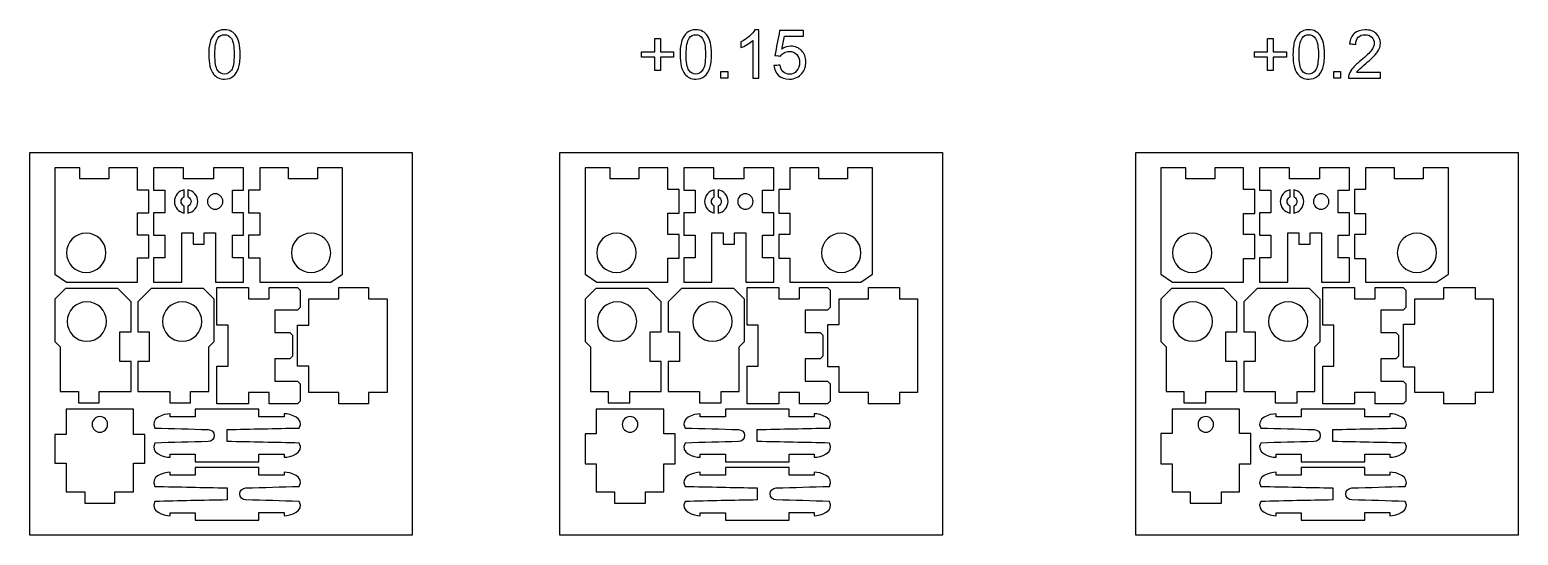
# Model space of a CAD drawing. Extents: x 7 to 396, y 6 to 138.
import ezdxf

# ---------------------------------------------------------------- set-up
doc = ezdxf.new("R2010")
doc.units = 0
doc.header["$MEASUREMENT"] = 0
doc.layers.add('DEFAULT', color=7, linetype='CONTINUOUS')

msp = doc.modelspace()

# ---------------------------------------------------------------- linework, layer by layer
at = {"layer": 'DEFAULT', "color": 7}
for points in [[(170.09, 127.32), (170.09, 130.78), (166.65, 130.78), (166.65, 132.22), (170.09, 132.22), (170.09, 135.66), (171.55, 135.66), (171.55, 132.22), (174.99, 132.22), (174.99, 130.78), (171.55, 130.78), (171.55, 127.32)], [(330.31, 127.32), (330.31, 130.78), (326.87, 130.78), (326.87, 132.22), (330.31, 132.22), (330.31, 135.66), (331.78, 135.66), (331.78, 132.22), (335.21, 132.22), (335.21, 130.78), (331.78, 130.78), (331.78, 127.32)], [(187.38, 127.04), (189.15, 127.04), (189.15, 125.27), (187.38, 125.27)], [(347.61, 127.04), (349.37, 127.04), (349.37, 125.27), (347.61, 125.27)]]:
    msp.add_lwpolyline(points, close=True, dxfattribs=at)
at = {"layer": 'DEFAULT', "color": 1}
for points in [[(106.7, 5.83), (6.7, 5.83), (6.7, 105.83), (106.7, 105.83)], [(245.31, 5.83), (145.31, 5.83), (145.31, 105.83), (245.31, 105.83)], [(395.81, 5.83), (295.81, 5.83), (295.81, 105.83), (395.81, 105.83)], [(37.82, 90.13), (37.82, 96.01), (34.88, 96.01), (34.88, 101.89), (27.35, 101.89), (27.35, 98.95), (19.82, 98.95), (19.82, 101.89), (13.26, 101.89), (13.26, 74.08), (16.32, 72), (34.88, 72), (34.88, 78.37), (37.82, 78.37), (37.82, 84.25), (34.88, 84.25), (34.88, 90.13)], [(62.61, 96.01), (62.61, 101.89), (54.77, 101.89), (54.77, 98.95), (46.93, 98.95), (46.93, 101.89), (39.09, 101.89), (39.09, 96.01), (42.03, 96.01), (42.03, 90.13), (39.09, 90.13), (39.09, 84.25), (42.03, 84.25), (42.03, 78.37), (39.09, 78.37), (39.09, 72), (46.44, 72), (46.44, 84.89), (49.38, 84.89), (49.38, 81.95), (52.32, 81.95), (52.32, 84.89), (55.26, 84.89), (55.26, 72), (62.61, 72), (62.61, 78.37), (59.67, 78.37), (59.67, 84.25), (62.61, 84.25), (62.61, 90.13), (59.67, 90.13), (59.67, 96.01)], [(66.82, 90.13), (66.82, 84.25), (63.88, 84.25), (63.88, 78.37), (66.82, 78.37), (66.82, 72), (85.38, 72), (88.44, 74.08), (88.44, 101.89), (81.88, 101.89), (81.88, 98.95), (74.35, 98.95), (74.35, 101.89), (66.82, 101.89), (66.82, 96.01), (63.88, 96.01), (63.88, 90.13)], [(176.43, 89.98), (176.43, 96.16), (173.49, 96.16), (173.49, 101.89), (165.96, 101.89), (165.96, 98.95), (158.43, 98.95), (158.43, 101.89), (151.87, 101.89), (151.87, 74.08), (154.93, 72), (173.49, 72), (173.49, 78.22), (176.43, 78.22), (176.43, 84.4), (173.49, 84.4), (173.49, 89.98)], [(201.22, 96.01), (201.22, 101.89), (193.38, 101.89), (193.38, 98.95), (185.54, 98.95), (185.54, 101.89), (177.7, 101.89), (177.7, 96.01), (180.64, 96.01), (180.64, 90.13), (177.7, 90.13), (177.7, 84.25), (180.64, 84.25), (180.64, 78.37), (177.7, 78.37), (177.7, 72), (185.05, 72), (185.05, 84.89), (187.99, 84.89), (187.99, 81.95), (190.93, 81.95), (190.93, 84.89), (193.87, 84.89), (193.87, 72), (201.22, 72), (201.22, 78.37), (198.28, 78.37), (198.28, 84.25), (201.22, 84.25), (201.22, 90.13), (198.28, 90.13), (198.28, 96.01)], [(205.43, 89.98), (205.43, 84.4), (202.49, 84.4), (202.49, 78.22), (205.43, 78.22), (205.43, 72), (223.99, 72), (227.05, 74.08), (227.05, 101.89), (220.49, 101.89), (220.49, 98.95), (212.96, 98.95), (212.96, 101.89), (205.43, 101.89), (205.43, 96.16), (202.49, 96.16), (202.49, 89.98)], [(326.93, 89.93), (326.93, 96.21), (323.99, 96.21), (323.99, 101.89), (316.46, 101.89), (316.46, 98.95), (308.93, 98.95), (308.93, 101.89), (302.37, 101.89), (302.37, 74.08), (305.43, 72), (323.99, 72), (323.99, 78.17), (326.93, 78.17), (326.93, 84.45), (323.99, 84.45), (323.99, 89.93)], [(351.72, 96.01), (351.72, 101.89), (343.88, 101.89), (343.88, 98.95), (336.04, 98.95), (336.04, 101.89), (328.2, 101.89), (328.2, 96.01), (331.14, 96.01), (331.14, 90.13), (328.2, 90.13), (328.2, 84.25), (331.14, 84.25), (331.14, 78.37), (328.2, 78.37), (328.2, 72), (335.55, 72), (335.55, 84.89), (338.49, 84.89), (338.49, 81.95), (341.43, 81.95), (341.43, 84.89), (344.37, 84.89), (344.37, 72), (351.72, 72), (351.72, 78.37), (348.78, 78.37), (348.78, 84.25), (351.72, 84.25), (351.72, 90.13), (348.78, 90.13), (348.78, 96.01)], [(355.93, 89.93), (355.93, 84.45), (352.99, 84.45), (352.99, 78.17), (355.93, 78.17), (355.93, 72), (374.49, 72), (377.55, 74.08), (377.55, 101.89), (370.99, 101.89), (370.99, 98.95), (363.46, 98.95), (363.46, 101.89), (355.93, 101.89), (355.93, 96.21), (352.99, 96.21), (352.99, 89.93)], [(19.46, 40.47), (24.85, 40.47), (24.85, 43.41), (33.18, 43.41), (33.18, 51.22), (30.25, 51.22), (30.25, 59.02), (33.18, 59.02), (33.18, 66.82), (29.72, 70.28), (16.03, 70.28), (13.26, 67.51), (13.26, 56.5), (14.65, 55.11), (14.65, 43.41), (19.46, 43.41)], [(48.71, 43.41), (53.52, 43.41), (53.52, 55.11), (54.9, 56.5), (54.9, 67.51), (52.14, 70.28), (38.45, 70.28), (34.98, 66.82), (34.98, 59.02), (37.92, 59.02), (37.92, 51.22), (34.98, 51.22), (34.98, 43.41), (43.32, 43.41), (43.32, 40.47), (48.71, 40.47)], [(69.31, 43.12), (63.92, 43.12), (63.92, 40.18), (55.59, 40.18), (55.59, 49.98), (58.53, 49.98), (58.53, 60.76), (55.59, 60.76), (55.59, 70.56), (63.92, 70.56), (63.92, 67.62), (69.31, 67.62), (69.31, 70.56), (76.66, 70.56), (77.35, 69.87), (77.35, 65.38), (76.66, 64.68), (70.78, 64.68), (70.78, 58.8), (74.7, 58.8), (75.39, 58.11), (75.39, 52.63), (74.7, 51.94), (70.78, 51.94), (70.78, 46.06), (76.66, 46.06), (77.35, 45.37), (77.35, 40.88), (76.66, 40.18), (69.31, 40.18)], [(87.48, 70.56), (95.28, 70.56), (95.28, 67.62), (100.14, 67.62), (100.14, 43.12), (95.28, 43.12), (95.28, 40.19), (87.48, 40.19), (87.48, 43.12), (79.67, 43.12), (79.67, 49.99), (76.73, 49.99), (76.73, 60.77), (79.67, 60.77), (79.67, 67.62), (87.48, 67.62)], [(157.92, 40.47), (163.61, 40.47), (163.61, 43.41), (171.8, 43.41), (171.8, 51.22), (168.86, 51.22), (168.86, 59.02), (171.8, 59.02), (171.8, 66.82), (168.33, 70.28), (154.64, 70.28), (151.87, 67.51), (151.87, 56.5), (153.26, 55.11), (153.26, 43.41), (157.92, 43.41)], [(187.47, 43.41), (192.13, 43.41), (192.13, 55.11), (193.52, 56.5), (193.52, 67.51), (190.75, 70.28), (177.06, 70.28), (173.59, 66.82), (173.59, 59.02), (176.53, 59.02), (176.53, 51.22), (173.59, 51.22), (173.59, 43.41), (181.78, 43.41), (181.78, 40.47), (187.47, 40.47)], [(207.92, 43.12), (202.53, 43.12), (202.53, 40.18), (194.2, 40.18), (194.2, 49.98), (197.14, 49.98), (197.14, 60.76), (194.2, 60.76), (194.2, 70.56), (202.53, 70.56), (202.53, 67.62), (207.92, 67.62), (207.92, 70.56), (215.27, 70.56), (215.96, 69.87), (215.96, 65.38), (215.27, 64.68), (209.39, 64.68), (209.39, 58.8), (213.31, 58.8), (214, 58.11), (214, 52.63), (213.31, 51.94), (209.39, 51.94), (209.39, 46.06), (215.27, 46.06), (215.96, 45.37), (215.96, 40.88), (215.27, 40.18), (207.92, 40.18)], [(225.94, 70.56), (234.04, 70.56), (234.04, 67.62), (238.75, 67.62), (238.75, 43.12), (234.04, 43.12), (234.04, 40.18), (225.94, 40.18), (225.94, 43.12), (218.28, 43.12), (218.28, 49.83), (215.34, 49.83), (215.34, 60.91), (218.28, 60.91), (218.28, 67.62), (225.94, 67.62)], [(308.37, 40.47), (314.16, 40.47), (314.16, 43.41), (322.29, 43.41), (322.29, 51.22), (319.36, 51.22), (319.36, 59.02), (322.29, 59.02), (322.29, 66.82), (318.83, 70.28), (305.14, 70.28), (302.37, 67.51), (302.37, 56.5), (303.76, 55.11), (303.76, 43.41), (308.37, 43.41)], [(338.02, 43.41), (342.63, 43.41), (342.63, 55.11), (344.02, 56.5), (344.02, 67.51), (341.25, 70.28), (327.56, 70.28), (324.09, 66.82), (324.09, 59.02), (327.03, 59.02), (327.03, 51.22), (324.09, 51.22), (324.09, 43.41), (332.23, 43.41), (332.23, 40.47), (338.02, 40.47)], [(358.42, 43.12), (353.03, 43.12), (353.03, 40.18), (344.7, 40.18), (344.7, 49.98), (347.64, 49.98), (347.64, 60.76), (344.7, 60.76), (344.7, 70.56), (353.03, 70.56), (353.03, 67.62), (358.42, 67.62), (358.42, 70.56), (365.77, 70.56), (366.46, 69.87), (366.46, 65.38), (365.77, 64.68), (359.89, 64.68), (359.89, 58.8), (363.81, 58.8), (364.5, 58.11), (364.5, 52.63), (363.81, 51.94), (359.89, 51.94), (359.89, 46.06), (365.77, 46.06), (366.46, 45.37), (366.46, 40.88), (365.77, 40.18), (358.42, 40.18)], [(376.39, 70.56), (384.59, 70.56), (384.59, 67.62), (389.25, 67.62), (389.25, 43.12), (384.59, 43.12), (384.59, 40.19), (376.39, 40.19), (376.39, 43.12), (368.78, 43.12), (368.78, 49.79), (365.84, 49.79), (365.84, 60.97), (368.78, 60.97), (368.78, 67.62), (376.39, 67.62)], [(36.78, 32.19), (33.84, 32.19), (33.84, 38.75), (16.2, 38.75), (16.2, 32.19), (13.26, 32.19), (13.26, 24.66), (16.2, 24.66), (16.2, 17.13), (21.1, 17.13), (21.1, 14.19), (28.94, 14.19), (28.94, 17.13), (33.85, 17.13), (33.84, 24.66), (36.78, 24.66)], [(175.39, 32.34), (172.46, 32.34), (172.46, 38.75), (154.81, 38.75), (154.81, 32.34), (151.87, 32.34), (151.87, 24.51), (154.81, 24.51), (154.81, 17.13), (159.56, 17.13), (159.56, 14.19), (167.7, 14.19), (167.7, 17.13), (172.46, 17.13), (172.46, 24.51), (175.39, 24.51)], [(325.89, 32.39), (322.95, 32.39), (322.95, 38.75), (305.31, 38.75), (305.31, 32.39), (302.37, 32.39), (302.37, 24.46), (305.31, 24.46), (305.31, 17.13), (310.01, 17.13), (310.01, 14.19), (318.25, 14.19), (318.25, 17.13), (322.96, 17.13), (322.95, 24.46), (325.89, 24.46)]]:
    msp.add_lwpolyline(points, close=True, dxfattribs=at)
at = {"layer": 'DEFAULT', "color": 7}
for points, knots in [([(53.49, 131.5), (53.49, 132.99), (53.64, 134.2), (53.95, 135.11), (54.26, 136.02), (54.72, 136.72), (55.32, 137.21), (55.93, 137.7), (56.69, 137.95), (57.61, 137.95), (58.29, 137.95), (58.88, 137.82), (59.39, 137.54), (59.9, 137.27), (60.32, 136.88), (60.66, 136.36), (60.99, 135.85), (61.25, 135.22), (61.44, 134.49), (61.63, 133.75), (61.72, 132.75), (61.72, 131.5), (61.72, 130.02), (61.57, 128.82), (61.27, 127.91), (60.96, 127), (60.51, 126.3), (59.9, 125.8), (59.3, 125.31), (58.53, 125.06), (57.61, 125.06), (56.39, 125.06), (55.43, 125.49), (54.74, 126.37), (53.91, 127.42), (53.49, 129.13), (53.49, 131.5)], [1, 1, 1, 1, 2, 2, 2, 3, 3, 3, 4, 4, 4, 5, 5, 5, 6, 6, 6, 7, 7, 7, 8, 8, 8, 9, 9, 9, 10, 10, 10, 11, 11, 11, 12, 12, 12, 13, 13, 13, 13]), ([(55.08, 131.5), (55.08, 129.43), (55.33, 128.05), (55.81, 127.36), (56.3, 126.68), (56.9, 126.33), (57.61, 126.33), (58.32, 126.33), (58.92, 126.68), (59.4, 127.37), (59.89, 128.06), (60.13, 129.43), (60.13, 131.5), (60.13, 133.58), (59.89, 134.96), (59.4, 135.64), (58.92, 136.33), (58.31, 136.67), (57.59, 136.67), (56.88, 136.67), (56.31, 136.37), (55.89, 135.76), (55.35, 134.99), (55.08, 133.57), (55.08, 131.5)], [1, 1, 1, 1, 2, 2, 2, 3, 3, 3, 4, 4, 4, 5, 5, 5, 6, 6, 6, 7, 7, 7, 8, 8, 8, 9, 9, 9, 9]), ([(176.7, 131.5), (176.7, 132.99), (176.85, 134.2), (177.16, 135.11), (177.47, 136.02), (177.93, 136.72), (178.53, 137.21), (179.14, 137.7), (179.9, 137.95), (180.82, 137.95), (181.5, 137.95), (182.09, 137.82), (182.6, 137.54), (183.11, 137.27), (183.53, 136.88), (183.87, 136.36), (184.2, 135.85), (184.46, 135.22), (184.65, 134.49), (184.84, 133.75), (184.93, 132.75), (184.93, 131.5), (184.93, 130.02), (184.78, 128.82), (184.48, 127.91), (184.17, 127), (183.72, 126.3), (183.11, 125.8), (182.51, 125.31), (181.74, 125.06), (180.82, 125.06), (179.6, 125.06), (178.64, 125.49), (177.95, 126.37), (177.12, 127.42), (176.7, 129.13), (176.7, 131.5)], [1, 1, 1, 1, 2, 2, 2, 3, 3, 3, 4, 4, 4, 5, 5, 5, 6, 6, 6, 7, 7, 7, 8, 8, 8, 9, 9, 9, 10, 10, 10, 11, 11, 11, 12, 12, 12, 13, 13, 13, 13]), ([(178.29, 131.5), (178.29, 129.43), (178.54, 128.05), (179.02, 127.36), (179.51, 126.68), (180.11, 126.33), (180.82, 126.33), (181.53, 126.33), (182.13, 126.68), (182.61, 127.37), (183.1, 128.06), (183.34, 129.43), (183.34, 131.5), (183.34, 133.58), (183.1, 134.96), (182.61, 135.64), (182.13, 136.33), (181.52, 136.67), (180.8, 136.67), (180.09, 136.67), (179.52, 136.37), (179.1, 135.76), (178.56, 134.99), (178.29, 133.57), (178.29, 131.5)], [1, 1, 1, 1, 2, 2, 2, 3, 3, 3, 4, 4, 4, 5, 5, 5, 6, 6, 6, 7, 7, 7, 8, 8, 8, 9, 9, 9, 9]), ([(197.25, 125.27), (196.73, 125.27), (196.22, 125.27), (195.7, 125.27), (195.7, 128.57), (195.7, 131.86), (195.7, 135.15), (195.33, 134.8), (194.84, 134.44), (194.23, 134.08), (193.63, 133.73), (193.08, 133.46), (192.6, 133.28), (192.6, 133.78), (192.6, 134.28), (192.6, 134.78), (193.47, 135.19), (194.22, 135.68), (194.87, 136.26), (195.52, 136.84), (195.98, 137.41), (196.25, 137.95), (196.58, 137.95), (196.92, 137.95), (197.25, 137.95), (197.25, 133.73), (197.25, 129.5), (197.25, 125.27)], [35.938, 35.938, 35.938, 35.938, 40.333, 40.333, 40.333, 68.336, 68.336, 68.336, 69.336, 69.336, 69.336, 70.336, 70.336, 70.336, 74.584, 74.584, 74.584, 75.584, 75.584, 75.584, 76.584, 76.584, 76.584, 79.416, 79.416, 79.416, 115.354, 115.354, 115.354, 115.354]), ([(201.22, 128.58), (201.76, 128.63), (202.31, 128.67), (202.85, 128.72), (202.97, 127.93), (203.25, 127.33), (203.69, 126.93), (204.13, 126.53), (204.66, 126.33), (205.28, 126.33), (206.02, 126.33), (206.66, 126.61), (207.17, 127.18), (207.69, 127.74), (207.95, 128.49), (207.95, 129.42), (207.95, 130.3), (207.7, 131), (207.2, 131.51), (206.71, 132.02), (206.06, 132.28), (205.25, 132.28), (204.75, 132.28), (204.3, 132.16), (203.9, 131.94), (203.5, 131.71), (203.18, 131.41), (202.95, 131.05), (202.47, 131.12), (201.98, 131.18), (201.5, 131.24), (201.9, 133.4), (202.31, 135.57), (202.72, 137.73), (204.81, 137.73), (206.91, 137.73), (209, 137.73), (209, 137.23), (209, 136.74), (209, 136.25), (207.32, 136.25), (205.64, 136.25), (203.96, 136.25), (203.73, 135.12), (203.51, 133.98), (203.28, 132.85), (204.04, 133.38), (204.83, 133.65), (205.67, 133.65), (206.77, 133.65), (207.7, 133.26), (208.46, 132.5), (209.21, 131.74), (209.59, 130.75), (209.59, 129.55), (209.59, 128.41), (209.26, 127.42), (208.59, 126.59), (207.78, 125.57), (206.68, 125.06), (205.28, 125.06), (204.13, 125.06), (203.19, 125.38), (202.47, 126.02), (201.74, 126.67), (201.32, 127.52), (201.22, 128.58)], [0, 0, 0, 0, 4.630537, 4.630537, 4.630537, 5.630537, 5.630537, 5.630537, 6.630537, 6.630537, 6.630537, 7.630537, 7.630537, 7.630537, 8.630537, 8.630537, 8.630537, 9.630537, 9.630537, 9.630537, 10.630537, 10.630537, 10.630537, 11.630537, 11.630537, 11.630537, 12.630537, 12.630537, 12.630537, 16.791336, 16.791336, 16.791336, 35.499397, 35.499397, 35.499397, 53.297397, 53.297397, 53.297397, 57.496397, 57.496397, 57.496397, 71.778397, 71.778397, 71.778397, 81.589892, 81.589892, 81.589892, 82.589892, 82.589892, 82.589892, 83.589892, 83.589892, 83.589892, 84.589892, 84.589892, 84.589892, 85.589892, 85.589892, 85.589892, 86.589892, 86.589892, 86.589892, 87.589892, 87.589892, 87.589892, 88.589892, 88.589892, 88.589892, 88.589892]), ([(336.93, 131.5), (336.93, 132.99), (337.08, 134.2), (337.39, 135.11), (337.69, 136.02), (338.15, 136.72), (338.76, 137.21), (339.36, 137.7), (340.12, 137.95), (341.04, 137.95), (341.72, 137.95), (342.31, 137.82), (342.83, 137.54), (343.34, 137.27), (343.76, 136.88), (344.09, 136.36), (344.42, 135.85), (344.69, 135.22), (344.88, 134.49), (345.06, 133.75), (345.16, 132.75), (345.16, 131.5), (345.16, 130.02), (345.01, 128.82), (344.7, 127.91), (344.4, 127), (343.94, 126.3), (343.34, 125.8), (342.73, 125.31), (341.97, 125.06), (341.04, 125.06), (339.83, 125.06), (338.87, 125.49), (338.17, 126.37), (337.34, 127.42), (336.93, 129.13), (336.93, 131.5)], [1, 1, 1, 1, 2, 2, 2, 3, 3, 3, 4, 4, 4, 5, 5, 5, 6, 6, 6, 7, 7, 7, 8, 8, 8, 9, 9, 9, 10, 10, 10, 11, 11, 11, 12, 12, 12, 13, 13, 13, 13]), ([(338.52, 131.5), (338.52, 129.43), (338.76, 128.05), (339.25, 127.36), (339.73, 126.68), (340.33, 126.33), (341.04, 126.33), (341.75, 126.33), (342.35, 126.68), (342.84, 127.37), (343.32, 128.06), (343.57, 129.43), (343.57, 131.5), (343.57, 133.58), (343.32, 134.96), (342.84, 135.64), (342.35, 136.33), (341.75, 136.67), (341.03, 136.67), (340.31, 136.67), (339.75, 136.37), (339.32, 135.76), (338.79, 134.99), (338.52, 133.57), (338.52, 131.5)], [1, 1, 1, 1, 2, 2, 2, 3, 3, 3, 4, 4, 4, 5, 5, 5, 6, 6, 6, 7, 7, 7, 8, 8, 8, 9, 9, 9, 9]), ([(359.78, 126.76), (359.78, 126.27), (359.78, 125.77), (359.78, 125.27), (357, 125.27), (354.22, 125.27), (351.44, 125.27), (351.43, 125.65), (351.49, 126.01), (351.62, 126.35), (351.83, 126.92), (352.17, 127.48), (352.64, 128.03), (353.11, 128.58), (353.78, 129.22), (354.67, 129.94), (356.04, 131.07), (356.97, 131.96), (357.45, 132.62), (357.93, 133.27), (358.17, 133.9), (358.17, 134.48), (358.17, 135.1), (357.95, 135.61), (357.51, 136.04), (357.08, 136.46), (356.5, 136.67), (355.8, 136.67), (355.05, 136.67), (354.45, 136.44), (354, 136), (353.56, 135.55), (353.33, 134.93), (353.32, 134.14), (352.79, 134.19), (352.26, 134.25), (351.73, 134.3), (351.84, 135.49), (352.25, 136.39), (352.96, 137.02), (353.67, 137.64), (354.63, 137.95), (355.83, 137.95), (357.04, 137.95), (358, 137.62), (358.71, 136.94), (359.41, 136.27), (359.77, 135.44), (359.77, 134.45), (359.77, 133.94), (359.66, 133.44), (359.46, 132.96), (359.25, 132.47), (358.91, 131.95), (358.43, 131.42), (357.95, 130.87), (357.15, 130.13), (356.04, 129.19), (355.11, 128.41), (354.51, 127.88), (354.25, 127.6), (353.98, 127.33), (353.76, 127.05), (353.59, 126.76), (355.66, 126.76), (357.72, 126.76), (359.78, 126.76)], [17.554, 17.554, 17.554, 17.554, 21.778, 21.778, 21.778, 45.435, 45.435, 45.435, 46.435, 46.435, 46.435, 47.435, 47.435, 47.435, 48.435, 48.435, 48.435, 49.435, 49.435, 49.435, 50.435, 50.435, 50.435, 51.435, 51.435, 51.435, 52.435, 52.435, 52.435, 53.435, 53.435, 53.435, 54.435, 54.435, 54.435, 58.974774, 58.974774, 58.974774, 59.974774, 59.974774, 59.974774, 60.974774, 60.974774, 60.974774, 61.974774, 61.974774, 61.974774, 62.974774, 62.974774, 62.974774, 63.974774, 63.974774, 63.974774, 64.974774, 64.974774, 64.974774, 65.974774, 65.974774, 65.974774, 66.974774, 66.974774, 66.974774, 67.974774, 67.974774, 67.974774, 85.528774, 85.528774, 85.528774, 85.528774])]:
    msp.add_open_spline(points, degree=3, knots=knots, dxfattribs=at)
at = {"layer": 'DEFAULT', "color": 1}
for points, knots in [([(47.05, 94.26), (46.99, 94.23), (46.94, 94.2), (46.89, 94.17), (46.52, 93.95), (46.27, 93.53), (46.27, 93.07), (46.27, 92.6), (46.52, 92.19), (46.89, 91.97), (46.94, 91.93), (46.99, 91.9), (47.05, 91.88), (47.05, 91.27), (47.05, 90.66), (47.05, 90.05), (45.61, 90.3), (44.51, 91.55), (44.51, 93.07), (44.51, 94.58), (45.61, 95.84), (47.05, 96.09), (47.05, 95.48), (47.05, 94.87), (47.05, 94.26)], [0, 0, 0, 0, 1, 1, 1, 2, 2, 2, 3, 3, 3, 4, 4, 4, 9.186, 9.186, 9.186, 10.186, 10.186, 10.186, 11.186, 11.186, 11.186, 16.362, 16.362, 16.362, 16.362]), ([(48.04, 90.04), (48.04, 90.65), (48.04, 91.25), (48.04, 91.86), (48.09, 91.88), (48.14, 91.9), (48.19, 91.93), (48.59, 92.15), (48.86, 92.58), (48.86, 93.07), (48.86, 93.56), (48.59, 93.99), (48.19, 94.21), (48.14, 94.23), (48.09, 94.25), (48.04, 94.27), (48.04, 94.88), (48.04, 95.49), (48.04, 96.1), (49.51, 95.87), (50.63, 94.59), (50.63, 93.07), (50.63, 91.54), (49.51, 90.27), (48.04, 90.04)], [0, 0, 0, 0, 5.154, 5.154, 5.154, 6.154, 6.154, 6.154, 7.154, 7.154, 7.154, 8.154, 8.154, 8.154, 9.154, 9.154, 9.154, 14.318, 14.318, 14.318, 15.318, 15.318, 15.318, 16.318, 16.318, 16.318, 16.318]), ([(55.17, 91.05), (54.06, 91.05), (53.16, 91.96), (53.16, 93.07), (53.16, 94.18), (54.06, 95.08), (55.17, 95.08), (56.29, 95.08), (57.19, 94.18), (57.19, 93.07), (57.19, 91.96), (56.29, 91.05), (55.17, 91.05)], [0, 0, 0, 0, 1, 1, 1, 2, 2, 2, 3, 3, 3, 4, 4, 4, 4]), ([(185.66, 94.26), (185.6, 94.23), (185.55, 94.2), (185.5, 94.17), (185.13, 93.95), (184.89, 93.53), (184.89, 93.07), (184.89, 92.6), (185.13, 92.19), (185.5, 91.97), (185.55, 91.93), (185.6, 91.9), (185.66, 91.88), (185.66, 91.27), (185.66, 90.66), (185.66, 90.05), (184.22, 90.3), (183.12, 91.55), (183.12, 93.07), (183.12, 94.58), (184.22, 95.84), (185.66, 96.09), (185.66, 95.48), (185.66, 94.87), (185.66, 94.26)], [0, 0, 0, 0, 1, 1, 1, 2, 2, 2, 3, 3, 3, 4, 4, 4, 9.186, 9.186, 9.186, 10.186, 10.186, 10.186, 11.186, 11.186, 11.186, 16.362, 16.362, 16.362, 16.362]), ([(186.65, 90.04), (186.65, 90.65), (186.65, 91.25), (186.65, 91.86), (186.7, 91.88), (186.75, 91.9), (186.8, 91.93), (187.2, 92.15), (187.47, 92.58), (187.47, 93.07), (187.47, 93.56), (187.2, 93.99), (186.8, 94.21), (186.75, 94.23), (186.7, 94.25), (186.65, 94.27), (186.65, 94.88), (186.65, 95.49), (186.65, 96.1), (188.12, 95.87), (189.24, 94.59), (189.24, 93.07), (189.24, 91.54), (188.12, 90.27), (186.65, 90.04)], [0, 0, 0, 0, 5.154, 5.154, 5.154, 6.154, 6.154, 6.154, 7.154, 7.154, 7.154, 8.154, 8.154, 8.154, 9.154, 9.154, 9.154, 14.318, 14.318, 14.318, 15.318, 15.318, 15.318, 16.318, 16.318, 16.318, 16.318]), ([(193.78, 91.05), (192.67, 91.05), (191.77, 91.96), (191.77, 93.07), (191.77, 94.18), (192.67, 95.08), (193.78, 95.08), (194.9, 95.08), (195.8, 94.18), (195.8, 93.07), (195.8, 91.96), (194.9, 91.05), (193.78, 91.05)], [0, 0, 0, 0, 1, 1, 1, 2, 2, 2, 3, 3, 3, 4, 4, 4, 4]), ([(336.16, 94.26), (336.1, 94.23), (336.05, 94.2), (336, 94.17), (335.63, 93.95), (335.38, 93.53), (335.38, 93.07), (335.38, 92.6), (335.63, 92.19), (336, 91.97), (336.05, 91.93), (336.1, 91.9), (336.16, 91.88), (336.16, 91.27), (336.16, 90.66), (336.16, 90.05), (334.72, 90.3), (333.62, 91.55), (333.62, 93.07), (333.62, 94.58), (334.72, 95.84), (336.16, 96.09), (336.16, 95.48), (336.16, 94.87), (336.16, 94.26)], [0, 0, 0, 0, 1, 1, 1, 2, 2, 2, 3, 3, 3, 4, 4, 4, 9.186, 9.186, 9.186, 10.186, 10.186, 10.186, 11.186, 11.186, 11.186, 16.362, 16.362, 16.362, 16.362]), ([(337.15, 90.04), (337.15, 90.65), (337.15, 91.25), (337.15, 91.86), (337.2, 91.88), (337.25, 91.9), (337.3, 91.93), (337.7, 92.15), (337.97, 92.58), (337.97, 93.07), (337.97, 93.56), (337.7, 93.99), (337.3, 94.21), (337.25, 94.23), (337.2, 94.25), (337.15, 94.27), (337.15, 94.88), (337.15, 95.49), (337.15, 96.1), (338.62, 95.87), (339.74, 94.59), (339.74, 93.07), (339.74, 91.54), (338.62, 90.27), (337.15, 90.04)], [0, 0, 0, 0, 5.154, 5.154, 5.154, 6.154, 6.154, 6.154, 7.154, 7.154, 7.154, 8.154, 8.154, 8.154, 9.154, 9.154, 9.154, 14.318, 14.318, 14.318, 15.318, 15.318, 15.318, 16.318, 16.318, 16.318, 16.318]), ([(344.28, 91.05), (343.17, 91.05), (342.27, 91.96), (342.27, 93.07), (342.27, 94.18), (343.17, 95.08), (344.28, 95.08), (345.4, 95.08), (346.3, 94.18), (346.3, 93.07), (346.3, 91.96), (345.4, 91.05), (344.28, 91.05)], [0, 0, 0, 0, 1, 1, 1, 2, 2, 2, 3, 3, 3, 4, 4, 4, 4]), ([(21.46, 74.5), (18.62, 74.5), (16.32, 76.8), (16.32, 79.64), (16.32, 82.49), (18.62, 84.79), (21.46, 84.79), (24.31, 84.79), (26.61, 82.49), (26.61, 79.64), (26.61, 76.8), (24.31, 74.5), (21.46, 74.5)], [0, 0, 0, 0, 1, 1, 1, 2, 2, 2, 3, 3, 3, 4, 4, 4, 4]), ([(75.09, 79.64), (75.09, 82.49), (77.39, 84.79), (80.23, 84.79), (83.07, 84.79), (85.38, 82.49), (85.38, 79.64), (85.38, 76.8), (83.07, 74.5), (80.23, 74.5), (77.39, 74.5), (75.09, 76.8), (75.09, 79.64)], [0, 0, 0, 0, 1, 1, 1, 2, 2, 2, 3, 3, 3, 4, 4, 4, 4]), ([(160.08, 74.5), (157.24, 74.5), (154.93, 76.8), (154.93, 79.64), (154.93, 82.49), (157.24, 84.79), (160.08, 84.79), (162.92, 84.79), (165.22, 82.49), (165.22, 79.64), (165.22, 76.8), (162.92, 74.5), (160.08, 74.5)], [0, 0, 0, 0, 1, 1, 1, 2, 2, 2, 3, 3, 3, 4, 4, 4, 4]), ([(213.7, 79.64), (213.7, 82.49), (216, 84.79), (218.85, 84.79), (221.69, 84.79), (223.99, 82.49), (223.99, 79.64), (223.99, 76.8), (221.69, 74.5), (218.85, 74.5), (216, 74.5), (213.7, 76.8), (213.7, 79.64)], [0, 0, 0, 0, 1, 1, 1, 2, 2, 2, 3, 3, 3, 4, 4, 4, 4]), ([(310.58, 74.5), (307.74, 74.5), (305.43, 76.8), (305.43, 79.64), (305.43, 82.49), (307.74, 84.79), (310.58, 84.79), (313.42, 84.79), (315.72, 82.49), (315.72, 79.64), (315.72, 76.8), (313.42, 74.5), (310.58, 74.5)], [0, 0, 0, 0, 1, 1, 1, 2, 2, 2, 3, 3, 3, 4, 4, 4, 4]), ([(364.2, 79.64), (364.2, 82.49), (366.5, 84.79), (369.34, 84.79), (372.18, 84.79), (374.49, 82.49), (374.49, 79.64), (374.49, 76.8), (372.18, 74.5), (369.34, 74.5), (366.5, 74.5), (364.2, 76.8), (364.2, 79.64)], [0, 0, 0, 0, 1, 1, 1, 2, 2, 2, 3, 3, 3, 4, 4, 4, 4]), ([(21.62, 56.53), (18.78, 56.53), (16.48, 58.84), (16.48, 61.68), (16.48, 64.52), (18.78, 66.82), (21.62, 66.82), (24.46, 66.82), (26.76, 64.52), (26.76, 61.68), (26.76, 58.84), (24.46, 56.53), (21.62, 56.53)], [0, 0, 0, 0, 1, 1, 1, 2, 2, 2, 3, 3, 3, 4, 4, 4, 4]), ([(41.41, 61.68), (41.41, 64.52), (43.71, 66.82), (46.55, 66.82), (49.39, 66.82), (51.69, 64.52), (51.69, 61.68), (51.69, 58.84), (49.39, 56.53), (46.55, 56.53), (43.71, 56.53), (41.41, 58.84), (41.41, 61.68)], [0, 0, 0, 0, 1, 1, 1, 2, 2, 2, 3, 3, 3, 4, 4, 4, 4]), ([(160.23, 56.53), (157.39, 56.53), (155.09, 58.84), (155.09, 61.68), (155.09, 64.52), (157.39, 66.82), (160.23, 66.82), (163.07, 66.82), (165.37, 64.52), (165.37, 61.68), (165.37, 58.84), (163.07, 56.53), (160.23, 56.53)], [0, 0, 0, 0, 1, 1, 1, 2, 2, 2, 3, 3, 3, 4, 4, 4, 4]), ([(180.02, 61.68), (180.02, 64.52), (182.32, 66.82), (185.16, 66.82), (188, 66.82), (190.3, 64.52), (190.3, 61.68), (190.3, 58.84), (188, 56.53), (185.16, 56.53), (182.32, 56.53), (180.02, 58.84), (180.02, 61.68)], [0, 0, 0, 0, 1, 1, 1, 2, 2, 2, 3, 3, 3, 4, 4, 4, 4]), ([(310.73, 56.53), (307.89, 56.53), (305.59, 58.84), (305.59, 61.68), (305.59, 64.52), (307.89, 66.82), (310.73, 66.82), (313.57, 66.82), (315.87, 64.52), (315.87, 61.68), (315.87, 58.84), (313.57, 56.53), (310.73, 56.53)], [0, 0, 0, 0, 1, 1, 1, 2, 2, 2, 3, 3, 3, 4, 4, 4, 4]), ([(330.52, 61.68), (330.52, 64.52), (332.82, 66.82), (335.66, 66.82), (338.5, 66.82), (340.8, 64.52), (340.8, 61.68), (340.8, 58.84), (338.5, 56.53), (335.66, 56.53), (332.82, 56.53), (330.52, 58.84), (330.52, 61.68)], [0, 0, 0, 0, 1, 1, 1, 2, 2, 2, 3, 3, 3, 4, 4, 4, 4]), ([(25.02, 32.77), (23.9, 32.77), (22.99, 33.68), (22.99, 34.81), (22.99, 35.93), (23.9, 36.84), (25.02, 36.84), (26.15, 36.84), (27.06, 35.93), (27.06, 34.81), (27.06, 33.68), (26.15, 32.77), (25.02, 32.77)], [0, 0, 0, 0, 1, 1, 1, 2, 2, 2, 3, 3, 3, 4, 4, 4, 4]), ([(77.15, 29.93), (78.58, 27.38), (74.8, 26.2), (73.17, 26.2), (73.17, 26.46), (73.17, 26.73), (73.17, 26.99), (70.98, 26.99), (68.8, 26.98), (66.61, 26.98), (66.61, 26.33), (66.61, 25.68), (66.61, 25.02), (61.05, 25.02), (55.5, 25.02), (49.95, 25.02), (49.95, 25.68), (49.95, 26.33), (49.95, 26.98), (47.76, 26.98), (45.57, 26.98), (43.38, 26.98), (43.38, 26.72), (43.38, 26.46), (43.38, 26.2), (41.76, 26.2), (37.98, 27.37), (39.41, 29.92), (44.06, 30.06), (48.72, 30.19), (53.38, 30.32), (54.24, 30.32), (54.95, 31.02), (54.95, 31.89), (54.95, 32.75), (54.24, 33.45), (53.38, 33.45), (48.72, 33.58), (44.06, 33.71), (39.41, 33.85), (37.98, 36.4), (41.76, 37.57), (43.38, 37.57), (43.38, 37.31), (43.38, 37.05), (43.38, 36.78), (45.57, 36.78), (47.76, 36.79), (49.95, 36.79), (49.95, 37.44), (49.95, 38.09), (49.95, 38.75), (55.5, 38.75), (61.05, 38.75), (66.61, 38.75), (66.61, 38.1), (66.61, 37.44), (66.61, 36.79), (68.8, 36.79), (70.98, 36.79), (73.17, 36.79), (73.17, 37.05), (73.17, 37.31), (73.17, 37.58), (74.8, 37.58), (78.58, 36.4), (77.15, 33.85), (70.86, 33.72), (64.57, 33.59), (58.28, 33.45), (58.28, 32.41), (58.28, 31.36), (58.28, 30.32), (64.57, 30.19), (70.86, 30.06), (77.15, 29.93)], [53.510472, 53.510472, 53.510472, 53.510472, 54.510472, 54.510472, 54.510472, 56.745472, 56.745472, 56.745472, 75.354482, 75.354482, 75.354482, 80.910482, 80.910482, 80.910482, 128.137482, 128.137482, 128.137482, 133.693482, 133.693482, 133.693482, 152.303482, 152.303482, 152.303482, 154.527482, 154.527482, 154.527482, 155.527482, 155.527482, 155.527482, 195.154257, 195.154257, 195.154257, 196.154257, 196.154257, 196.154257, 197.154257, 197.154257, 197.154257, 236.780778, 236.780778, 236.780778, 237.780778, 237.780778, 237.780778, 240.013778, 240.013778, 240.013778, 258.62378, 258.62378, 258.62378, 264.18078, 264.18078, 264.18078, 311.40778, 311.40778, 311.40778, 316.95478, 316.95478, 316.95478, 335.56378, 335.56378, 335.56378, 337.78978, 337.78978, 337.78978, 338.78978, 338.78978, 338.78978, 392.300461, 392.300461, 392.300461, 401.187461, 401.187461, 401.187461, 454.697933, 454.697933, 454.697933, 454.697933]), ([(163.64, 32.77), (162.51, 32.77), (161.6, 33.68), (161.6, 34.81), (161.6, 35.93), (162.51, 36.84), (163.64, 36.84), (164.76, 36.84), (165.67, 35.93), (165.67, 34.81), (165.67, 33.68), (164.76, 32.77), (163.64, 32.77)], [0, 0, 0, 0, 1, 1, 1, 2, 2, 2, 3, 3, 3, 4, 4, 4, 4]), ([(215.76, 29.93), (217.19, 27.38), (213.41, 26.2), (211.78, 26.2), (211.78, 26.46), (211.78, 26.73), (211.78, 26.99), (209.6, 26.99), (207.41, 26.98), (205.22, 26.98), (205.22, 26.33), (205.22, 25.68), (205.22, 25.02), (199.67, 25.02), (194.11, 25.02), (188.56, 25.02), (188.56, 25.68), (188.56, 26.33), (188.56, 26.98), (186.37, 26.98), (184.18, 26.98), (181.99, 26.98), (181.99, 26.72), (181.99, 26.46), (181.99, 26.2), (180.37, 26.2), (176.59, 27.37), (178.02, 29.92), (182.68, 30.06), (187.33, 30.19), (191.99, 30.32), (192.86, 30.32), (193.56, 31.02), (193.56, 31.89), (193.56, 32.75), (192.86, 33.45), (191.99, 33.45), (187.33, 33.58), (182.68, 33.71), (178.02, 33.85), (176.59, 36.4), (180.37, 37.57), (181.99, 37.57), (181.99, 37.31), (181.99, 37.05), (181.99, 36.78), (184.18, 36.78), (186.37, 36.79), (188.56, 36.79), (188.56, 37.44), (188.56, 38.09), (188.56, 38.75), (194.11, 38.75), (199.67, 38.75), (205.22, 38.75), (205.22, 38.1), (205.22, 37.44), (205.22, 36.79), (207.41, 36.79), (209.6, 36.79), (211.78, 36.79), (211.78, 37.05), (211.78, 37.31), (211.78, 37.58), (213.41, 37.58), (217.19, 36.4), (215.76, 33.85), (209.47, 33.72), (203.18, 33.59), (196.89, 33.45), (196.89, 32.41), (196.89, 31.36), (196.89, 30.32), (203.18, 30.19), (209.47, 30.06), (215.76, 29.93)], [53.510472, 53.510472, 53.510472, 53.510472, 54.510472, 54.510472, 54.510472, 56.745472, 56.745472, 56.745472, 75.354482, 75.354482, 75.354482, 80.910482, 80.910482, 80.910482, 128.137482, 128.137482, 128.137482, 133.693482, 133.693482, 133.693482, 152.303482, 152.303482, 152.303482, 154.527482, 154.527482, 154.527482, 155.527482, 155.527482, 155.527482, 195.154257, 195.154257, 195.154257, 196.154257, 196.154257, 196.154257, 197.154257, 197.154257, 197.154257, 236.780778, 236.780778, 236.780778, 237.780778, 237.780778, 237.780778, 240.013778, 240.013778, 240.013778, 258.62378, 258.62378, 258.62378, 264.18078, 264.18078, 264.18078, 311.40778, 311.40778, 311.40778, 316.95478, 316.95478, 316.95478, 335.56378, 335.56378, 335.56378, 337.78978, 337.78978, 337.78978, 338.78978, 338.78978, 338.78978, 392.300461, 392.300461, 392.300461, 401.187461, 401.187461, 401.187461, 454.697933, 454.697933, 454.697933, 454.697933]), ([(314.13, 32.77), (313.01, 32.77), (312.1, 33.68), (312.1, 34.81), (312.1, 35.93), (313.01, 36.84), (314.13, 36.84), (315.26, 36.84), (316.17, 35.93), (316.17, 34.81), (316.17, 33.68), (315.26, 32.77), (314.13, 32.77)], [0, 0, 0, 0, 1, 1, 1, 2, 2, 2, 3, 3, 3, 4, 4, 4, 4]), ([(366.26, 29.93), (367.69, 27.38), (363.91, 26.2), (362.28, 26.2), (362.28, 26.46), (362.28, 26.73), (362.28, 26.99), (360.09, 26.99), (357.91, 26.98), (355.72, 26.98), (355.72, 26.33), (355.72, 25.68), (355.72, 25.02), (350.16, 25.02), (344.61, 25.02), (339.06, 25.02), (339.06, 25.68), (339.06, 26.33), (339.06, 26.98), (336.87, 26.98), (334.68, 26.98), (332.49, 26.98), (332.49, 26.72), (332.49, 26.46), (332.49, 26.2), (330.87, 26.2), (327.09, 27.37), (328.52, 29.92), (333.17, 30.06), (337.83, 30.19), (342.49, 30.32), (343.35, 30.32), (344.06, 31.02), (344.06, 31.89), (344.06, 32.75), (343.35, 33.45), (342.49, 33.45), (337.83, 33.58), (333.17, 33.71), (328.52, 33.85), (327.09, 36.4), (330.87, 37.57), (332.49, 37.57), (332.49, 37.31), (332.49, 37.05), (332.49, 36.78), (334.68, 36.78), (336.87, 36.79), (339.06, 36.79), (339.06, 37.44), (339.06, 38.09), (339.06, 38.75), (344.61, 38.75), (350.16, 38.75), (355.72, 38.75), (355.72, 38.1), (355.72, 37.44), (355.72, 36.79), (357.91, 36.79), (360.09, 36.79), (362.28, 36.79), (362.28, 37.05), (362.28, 37.31), (362.28, 37.58), (363.91, 37.58), (367.69, 36.4), (366.26, 33.85), (359.97, 33.72), (353.68, 33.59), (347.39, 33.45), (347.39, 32.41), (347.39, 31.36), (347.39, 30.32), (353.68, 30.19), (359.97, 30.06), (366.26, 29.93)], [53.510472, 53.510472, 53.510472, 53.510472, 54.510472, 54.510472, 54.510472, 56.745472, 56.745472, 56.745472, 75.354482, 75.354482, 75.354482, 80.910482, 80.910482, 80.910482, 128.137482, 128.137482, 128.137482, 133.693482, 133.693482, 133.693482, 152.303482, 152.303482, 152.303482, 154.527482, 154.527482, 154.527482, 155.527482, 155.527482, 155.527482, 195.154257, 195.154257, 195.154257, 196.154257, 196.154257, 196.154257, 197.154257, 197.154257, 197.154257, 236.780778, 236.780778, 236.780778, 237.780778, 237.780778, 237.780778, 240.013778, 240.013778, 240.013778, 258.62378, 258.62378, 258.62378, 264.18078, 264.18078, 264.18078, 311.40778, 311.40778, 311.40778, 316.95478, 316.95478, 316.95478, 335.56378, 335.56378, 335.56378, 337.78978, 337.78978, 337.78978, 338.78978, 338.78978, 338.78978, 392.300461, 392.300461, 392.300461, 401.187461, 401.187461, 401.187461, 454.697933, 454.697933, 454.697933, 454.697933]), ([(39.41, 18.59), (37.98, 21.14), (41.76, 22.31), (43.38, 22.31), (43.38, 22.05), (43.38, 21.79), (43.38, 21.52), (45.57, 21.53), (47.76, 21.53), (49.95, 21.53), (49.95, 22.18), (49.95, 22.84), (49.95, 23.49), (55.5, 23.49), (61.05, 23.49), (66.61, 23.49), (66.61, 22.84), (66.61, 22.18), (66.61, 21.53), (68.8, 21.53), (70.98, 21.53), (73.17, 21.53), (73.17, 21.79), (73.17, 22.05), (73.17, 22.32), (74.8, 22.32), (78.58, 21.14), (77.15, 18.59), (72.49, 18.46), (67.83, 18.33), (63.17, 18.19), (62.31, 18.19), (61.61, 17.49), (61.61, 16.62), (61.61, 15.76), (62.31, 15.06), (63.17, 15.06), (67.83, 14.93), (72.49, 14.8), (77.15, 14.67), (78.58, 12.12), (74.8, 10.94), (73.17, 10.94), (73.17, 11.2), (73.17, 11.47), (73.17, 11.73), (70.98, 11.73), (68.8, 11.73), (66.61, 11.73), (66.61, 11.07), (66.61, 10.42), (66.61, 9.77), (61.05, 9.77), (55.5, 9.77), (49.95, 9.77), (49.95, 10.42), (49.95, 11.07), (49.95, 11.72), (47.76, 11.72), (45.57, 11.72), (43.38, 11.72), (43.38, 11.46), (43.38, 11.2), (43.38, 10.94), (41.76, 10.94), (37.98, 12.11), (39.41, 14.66), (45.7, 14.8), (51.99, 14.93), (58.28, 15.06), (58.28, 16.1), (58.28, 17.15), (58.28, 18.19), (51.99, 18.32), (45.7, 18.45), (39.41, 18.59)], [53.510472, 53.510472, 53.510472, 53.510472, 54.510472, 54.510472, 54.510472, 56.745472, 56.745472, 56.745472, 75.354482, 75.354482, 75.354482, 80.910482, 80.910482, 80.910482, 128.137482, 128.137482, 128.137482, 133.693482, 133.693482, 133.693482, 152.303482, 152.303482, 152.303482, 154.527482, 154.527482, 154.527482, 155.527482, 155.527482, 155.527482, 195.154257, 195.154257, 195.154257, 196.154257, 196.154257, 196.154257, 197.154257, 197.154257, 197.154257, 236.780778, 236.780778, 236.780778, 237.780778, 237.780778, 237.780778, 240.013778, 240.013778, 240.013778, 258.62378, 258.62378, 258.62378, 264.18078, 264.18078, 264.18078, 311.40778, 311.40778, 311.40778, 316.95478, 316.95478, 316.95478, 335.56378, 335.56378, 335.56378, 337.78978, 337.78978, 337.78978, 338.78978, 338.78978, 338.78978, 392.300461, 392.300461, 392.300461, 401.187461, 401.187461, 401.187461, 454.697933, 454.697933, 454.697933, 454.697933]), ([(178.02, 18.59), (176.59, 21.14), (180.37, 22.31), (181.99, 22.31), (181.99, 22.05), (181.99, 21.79), (181.99, 21.52), (184.18, 21.53), (186.37, 21.53), (188.56, 21.53), (188.56, 22.18), (188.56, 22.84), (188.56, 23.49), (194.11, 23.49), (199.67, 23.49), (205.22, 23.49), (205.22, 22.84), (205.22, 22.18), (205.22, 21.53), (207.41, 21.53), (209.6, 21.53), (211.78, 21.53), (211.78, 21.79), (211.78, 22.05), (211.78, 22.32), (213.41, 22.32), (217.19, 21.14), (215.76, 18.59), (211.1, 18.46), (206.44, 18.33), (201.79, 18.19), (200.92, 18.19), (200.22, 17.49), (200.22, 16.62), (200.22, 15.76), (200.92, 15.06), (201.79, 15.06), (206.44, 14.93), (211.1, 14.8), (215.76, 14.67), (217.19, 12.12), (213.41, 10.94), (211.78, 10.94), (211.78, 11.2), (211.78, 11.47), (211.78, 11.73), (209.6, 11.73), (207.41, 11.73), (205.22, 11.73), (205.22, 11.07), (205.22, 10.42), (205.22, 9.77), (199.67, 9.77), (194.11, 9.77), (188.56, 9.77), (188.56, 10.42), (188.56, 11.07), (188.56, 11.72), (186.37, 11.72), (184.18, 11.72), (181.99, 11.72), (181.99, 11.46), (181.99, 11.2), (181.99, 10.94), (180.37, 10.94), (176.59, 12.11), (178.02, 14.66), (184.31, 14.8), (190.6, 14.93), (196.89, 15.06), (196.89, 16.1), (196.89, 17.15), (196.89, 18.19), (190.6, 18.32), (184.31, 18.45), (178.02, 18.59)], [53.510472, 53.510472, 53.510472, 53.510472, 54.510472, 54.510472, 54.510472, 56.745472, 56.745472, 56.745472, 75.354482, 75.354482, 75.354482, 80.910482, 80.910482, 80.910482, 128.137482, 128.137482, 128.137482, 133.693482, 133.693482, 133.693482, 152.303482, 152.303482, 152.303482, 154.527482, 154.527482, 154.527482, 155.527482, 155.527482, 155.527482, 195.154257, 195.154257, 195.154257, 196.154257, 196.154257, 196.154257, 197.154257, 197.154257, 197.154257, 236.780778, 236.780778, 236.780778, 237.780778, 237.780778, 237.780778, 240.013778, 240.013778, 240.013778, 258.62378, 258.62378, 258.62378, 264.18078, 264.18078, 264.18078, 311.40778, 311.40778, 311.40778, 316.95478, 316.95478, 316.95478, 335.56378, 335.56378, 335.56378, 337.78978, 337.78978, 337.78978, 338.78978, 338.78978, 338.78978, 392.300461, 392.300461, 392.300461, 401.187461, 401.187461, 401.187461, 454.697933, 454.697933, 454.697933, 454.697933]), ([(328.52, 18.59), (327.09, 21.14), (330.87, 22.31), (332.49, 22.31), (332.49, 22.05), (332.49, 21.79), (332.49, 21.52), (334.68, 21.53), (336.87, 21.53), (339.06, 21.53), (339.06, 22.18), (339.06, 22.84), (339.06, 23.49), (344.61, 23.49), (350.16, 23.49), (355.72, 23.49), (355.72, 22.84), (355.72, 22.18), (355.72, 21.53), (357.91, 21.53), (360.09, 21.53), (362.28, 21.53), (362.28, 21.79), (362.28, 22.05), (362.28, 22.32), (363.91, 22.32), (367.69, 21.14), (366.26, 18.59), (361.6, 18.46), (356.94, 18.33), (352.28, 18.19), (351.42, 18.19), (350.72, 17.49), (350.72, 16.62), (350.72, 15.76), (351.42, 15.06), (352.28, 15.06), (356.94, 14.93), (361.6, 14.8), (366.26, 14.67), (367.69, 12.12), (363.91, 10.94), (362.28, 10.94), (362.28, 11.2), (362.28, 11.47), (362.28, 11.73), (360.09, 11.73), (357.91, 11.73), (355.72, 11.73), (355.72, 11.07), (355.72, 10.42), (355.72, 9.77), (350.16, 9.77), (344.61, 9.77), (339.06, 9.77), (339.06, 10.42), (339.06, 11.07), (339.06, 11.72), (336.87, 11.72), (334.68, 11.72), (332.49, 11.72), (332.49, 11.46), (332.49, 11.2), (332.49, 10.94), (330.87, 10.94), (327.09, 12.11), (328.52, 14.66), (334.81, 14.8), (341.1, 14.93), (347.39, 15.06), (347.39, 16.1), (347.39, 17.15), (347.39, 18.19), (341.1, 18.32), (334.81, 18.45), (328.52, 18.59)], [53.510472, 53.510472, 53.510472, 53.510472, 54.510472, 54.510472, 54.510472, 56.745472, 56.745472, 56.745472, 75.354482, 75.354482, 75.354482, 80.910482, 80.910482, 80.910482, 128.137482, 128.137482, 128.137482, 133.693482, 133.693482, 133.693482, 152.303482, 152.303482, 152.303482, 154.527482, 154.527482, 154.527482, 155.527482, 155.527482, 155.527482, 195.154257, 195.154257, 195.154257, 196.154257, 196.154257, 196.154257, 197.154257, 197.154257, 197.154257, 236.780778, 236.780778, 236.780778, 237.780778, 237.780778, 237.780778, 240.013778, 240.013778, 240.013778, 258.62378, 258.62378, 258.62378, 264.18078, 264.18078, 264.18078, 311.40778, 311.40778, 311.40778, 316.95478, 316.95478, 316.95478, 335.56378, 335.56378, 335.56378, 337.78978, 337.78978, 337.78978, 338.78978, 338.78978, 338.78978, 392.300461, 392.300461, 392.300461, 401.187461, 401.187461, 401.187461, 454.697933, 454.697933, 454.697933, 454.697933])]:
    msp.add_open_spline(points, degree=3, knots=knots, dxfattribs=at)

doc.saveas('drawing.dxf')
